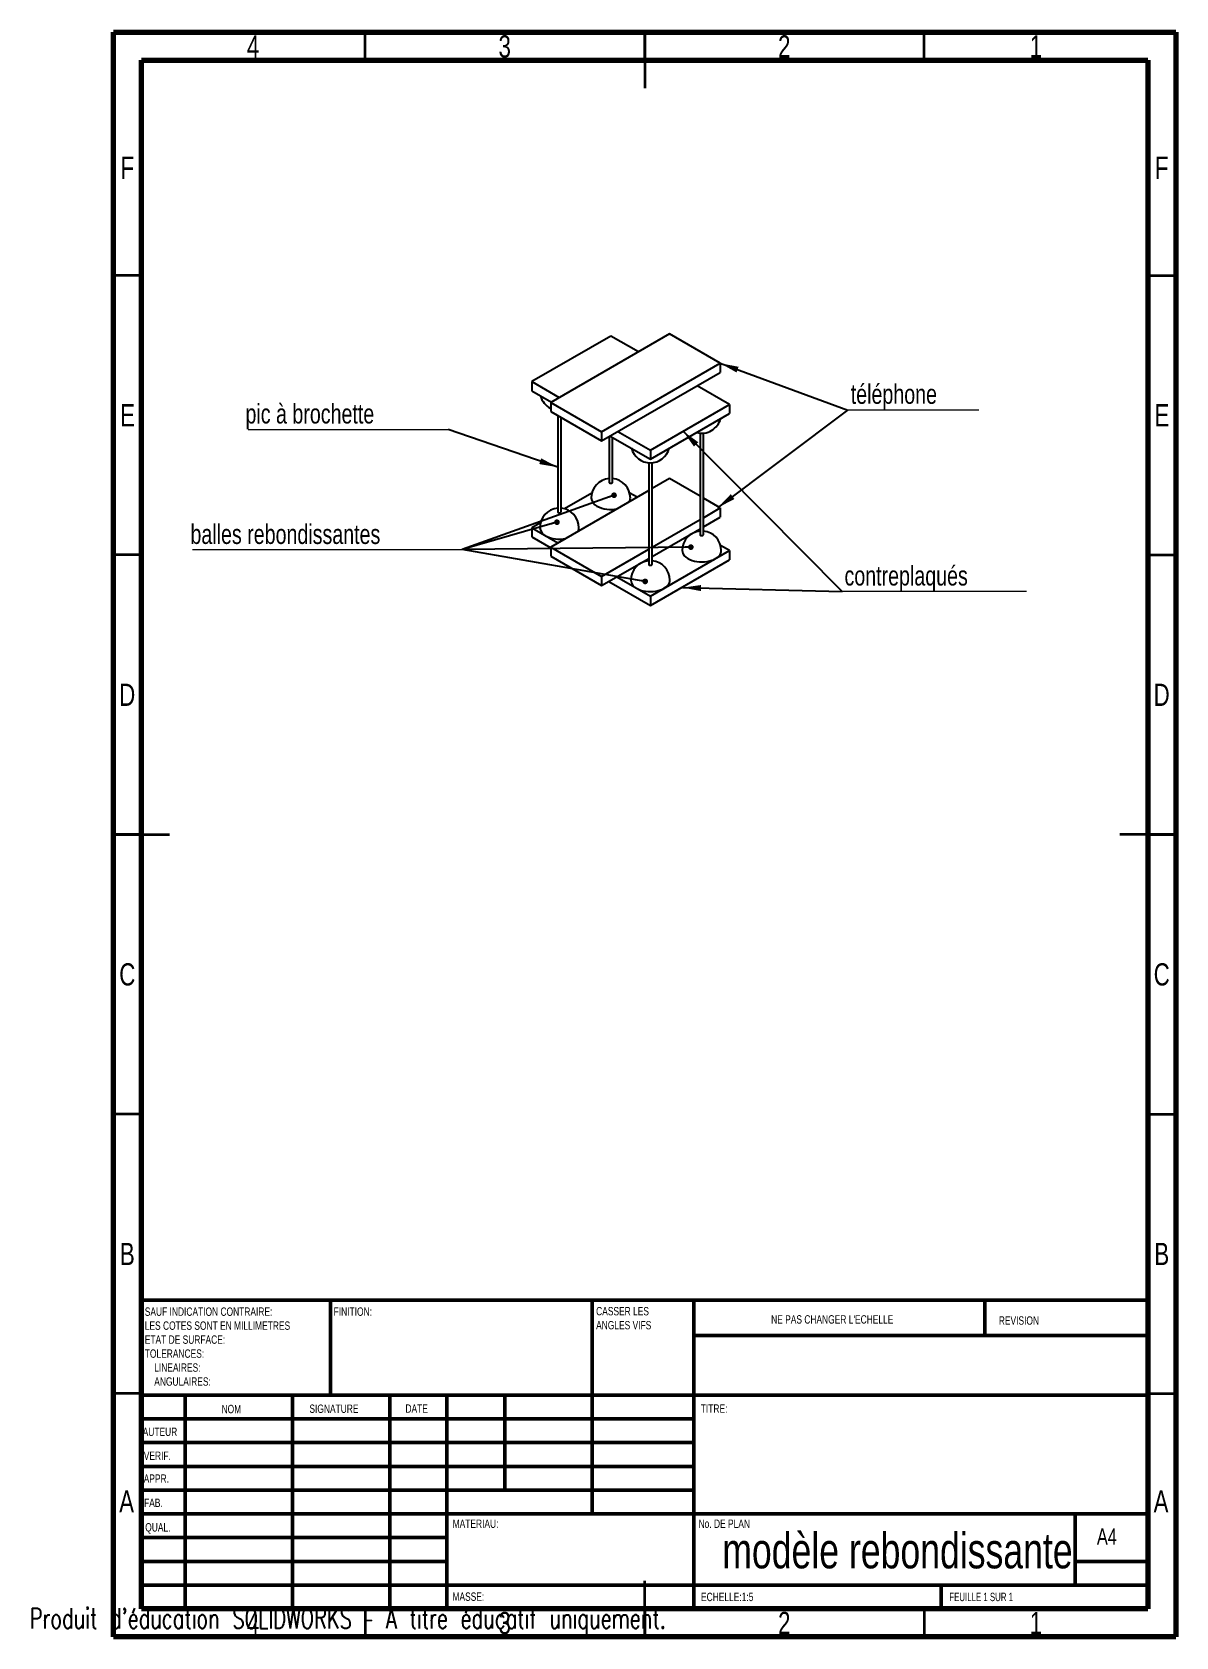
# Model space of a CAD drawing. Header units: millimetres. Extents: x 0 to 205, y 5 to 292.
import ezdxf

# ---------------------------------------------------------------- set-up
doc = ezdxf.new("R2010")
doc.units = ezdxf.units.MM
doc.styles.add('SLDTEXTSTYLE0', font='TXT', dxfattribs={"width": 0.75})
doc.styles.add('SLDTEXTSTYLE1', font='TXT', dxfattribs={"width": 0.7})
doc.styles.add('SLDTEXTSTYLE2', font='TXT', dxfattribs={"width": 0.7, "bigfont": 'bigfont'})
doc.dimstyles.new('SLDDIMSTYLE0', dxfattribs={"dimtxt": 0.18, "dimasz": 3.302, "dimexe": 0, "dimexo": 0.0625, "dimgap": 0, "dimtad": 0, "dimtih": 1, "dimtoh": 1, "dimdec": 0, "dimrnd": 1e-09, "dimzin": 0, "dimdsep": 46, "dimtxsty": 'Standard', "dimsah": 1, "dimcen": 0.09, "dimadec": 0, "dimazin": 0, "dimtfac": 3.302, "dimtdec": 0, "dimtofl": 0, "dimtmove": 0, "dimatfit": 3, "dimfxl": 1, "dimfrac": 2, "dimtolj": 1, "dimtzin": 0, "dimarcsym": 0})
doc.dimstyles.new('SLDDIMSTYLE1', dxfattribs={"dimtxt": 0.18, "dimasz": 1.016, "dimexe": 0, "dimexo": 0.0625, "dimgap": 0, "dimtad": 0, "dimtih": 1, "dimtoh": 1, "dimdec": 0, "dimrnd": 1e-09, "dimzin": 0, "dimdsep": 46, "dimtxsty": 'Standard', "dimblk1": 'DOT', "dimblk2": 'DOT', "dimsah": 1, "dimcen": 0.09, "dimadec": 0, "dimazin": 0, "dimtfac": 1.016, "dimtdec": 0, "dimtofl": 0, "dimtmove": 0, "dimatfit": 3, "dimldrblk": 'DOT', "dimfxl": 1, "dimfrac": 2, "dimtolj": 1, "dimtzin": 0, "dimarcsym": 0})

# ---------------------------------------------------------------- blocks, each defined once
blk = doc.blocks.new('SW_NOTE_0')
at = {"color": 0, "linetype": 'Continuous', "lineweight": 0, "char_height": 1.5, "attachment_point": 1, "style": 'SLDTEXTSTYLE0'}
for s, insert in [('SAUF INDICATION CONTRAIRE:', (0, 1.93)), ('LES COTES SONT EN MILLIMETRES', (0, -0.57)), ('TOLERANCES:', (0, -5.57)), ('ETAT DE SURFACE:', (0, -3.07)), ('LINEAIRES:', (1.69, -8.07)), ('ANGULAIRES:', (1.69, -10.57))]:
    blk.add_mtext(s, dxfattribs=dict(at, insert=insert))
blk = doc.blocks.new('SW_NOTE_0_1')
at = {"color": 0, "linetype": 'Continuous', "lineweight": 0, "char_height": 1.5, "attachment_point": 1, "style": 'SLDTEXTSTYLE0'}
for s, insert in [('CASSER LES', (0, 1.93)), ('ANGLES VIFS', (0, -0.57))]:
    blk.add_mtext(s, dxfattribs=dict(at, insert=insert))
blk = doc.blocks.new('SW_NOTE_0_2')
at = {"color": 0, "linetype": 'Continuous', "lineweight": 0}
blk.add_line((-35.76, 0), (0, 0), dxfattribs=at)
at = {"color": 0, "linetype": 'Continuous', "lineweight": 0, "insert": (-36.23, 4.59), "char_height": 3.5, "attachment_point": 1, "style": 'SLDTEXTSTYLE0'}
blk.add_mtext('pic à brochette', dxfattribs=at)
blk = doc.blocks.new('SW_NOTE_0_3')
at = {"color": 0, "linetype": 'Continuous', "lineweight": 0}
blk.add_line((23.43, 0), (0, 0), dxfattribs=at)
blk.add_line((23.43, 0), (0, 0), dxfattribs=at)
at = {"color": 0, "linetype": 'Continuous', "lineweight": 0, "insert": (0.5, 4.61), "char_height": 3.5, "attachment_point": 1, "style": 'SLDTEXTSTYLE0'}
blk.add_mtext('téléphone', dxfattribs=at)
blk = doc.blocks.new('SW_NOTE_0_4')
at = {"color": 0, "linetype": 'Continuous', "lineweight": 0}
blk.add_line((33, 0), (0, 0), dxfattribs=at)
blk.add_line((33, 0), (0, 0), dxfattribs=at)
at = {"color": 0, "linetype": 'Continuous', "lineweight": 0, "insert": (0.43, 4.56), "char_height": 3.5, "attachment_point": 1, "style": 'SLDTEXTSTYLE0'}
blk.add_mtext('contreplaqués', dxfattribs=at)
blk = doc.blocks.new('SW_NOTE_0_5')
at = {"color": 0, "linetype": 'Continuous', "lineweight": 0}
blk.add_line((-48.24, 0), (0, 0), dxfattribs=at)
blk.add_line((-48.24, 0), (0, 0), dxfattribs=at)
blk.add_line((-48.24, 0), (0, 0), dxfattribs=at)
blk.add_line((-48.24, 0), (0, 0), dxfattribs=at)
at = {"color": 0, "linetype": 'Continuous', "lineweight": 0, "insert": (-48.62, 4.52), "char_height": 3.5, "attachment_point": 1, "style": 'SLDTEXTSTYLE0'}
blk.add_mtext('balles rebondissantes', dxfattribs=at)
blk = doc.blocks.new('_Dot')
at = {"color": 0, "linetype": 'ByBlock', "lineweight": -2}
blk.add_line((-0.5, 0), (-1, 0), dxfattribs=at)
at = {"color": 0, "linetype": 'ByBlock', "const_width": 0.5}
blk.add_lwpolyline([(-0.25, 0, 1), (0.25, 0, 1)], format="xyb", close=True, dxfattribs=at)

msp = doc.modelspace()

# ---------------------------------------------------------------- linework, layer by layer
at = {"color": 7, "linetype": 'Continuous', "lineweight": 70}
for p, q in [((15, 5), (15, 292)), ((15, 292), (205, 292)), ((205, 292), (205, 5)), ((20, 10), (20, 287)), ((20, 287), (200, 287)), ((200, 287), (200, 10)), ((200, 10), (20, 10)), ((205, 5), (15, 5))]:
    msp.add_line(p, q, dxfattribs=at)
at = {"color": 7, "linetype": 'Continuous', "lineweight": 35}
for p, q in [((60, 287), (60, 292)), ((110, 292), (110, 282)), ((110, 287), (110, 292)), ((160, 287), (160, 292)), ((20, 248.5), (15, 248.5)), ((200, 248.5), (205, 248.5)), ((20, 198.5), (15, 198.5)), ((200, 198.5), (205, 198.5)), ((15, 148.5), (25, 148.5)), ((20, 148.5), (15, 148.5)), ((205, 148.5), (195, 148.5)), ((200, 148.5), (205, 148.5)), ((20, 98.5), (15, 98.5)), ((200, 98.5), (205, 98.5)), ((20, 48.5), (15, 48.5)), ((200, 48.5), (205, 48.5)), ((110, 5), (110, 15)), ((60, 10), (60, 5)), ((110, 10), (110, 5)), ((160, 10), (160, 5))]:
    msp.add_line(p, q, dxfattribs=at)
at = {"color": 7, "linetype": 'Continuous', "lineweight": 25}
for p, q in [((103.93, 237.65), (89.79, 229.49)), ((114.41, 238.02), (93.2, 225.77)), ((108.86, 234.81), (103.93, 237.65)), ((123.51, 232.77), (114.41, 238.02)), ((102.29, 220.52), (123.51, 232.77)), ((123.51, 232.77), (123.51, 231.14)), ((102.29, 218.89), (123.51, 231.14)), ((89.79, 229.49), (94.71, 226.65)), ((89.79, 229.49), (89.79, 227.85)), ((89.79, 227.85), (93.3, 225.83)), ((125.15, 225.41), (119.36, 228.75)), ((93.2, 225.77), (102.29, 220.52)), ((93.2, 225.77), (93.2, 224.14)), ((93.2, 224.14), (102.29, 218.89)), ((111.01, 217.24), (125.15, 225.41)), ((125.15, 225.41), (125.15, 223.77)), ((94.44, 223.42), (94.44, 206.21)), ((95.04, 206.21), (95.04, 223.08)), ((111.01, 215.61), (125.15, 223.77)), ((102.29, 220.52), (102.29, 218.89)), ((103.63, 219.67), (103.63, 211.51)), ((103.8, 219.76), (111.01, 215.61)), ((104.23, 211.51), (104.23, 219.52)), ((105.22, 220.58), (111.01, 217.24)), ((119.9, 220.28), (119.9, 202.12)), ((120.5, 202.12), (120.5, 220.28)), ((111.01, 217.24), (111.01, 215.61)), ((110.71, 214.98), (110.71, 196.82)), ((111.31, 196.82), (111.31, 214.98)), ((110.71, 210.01), (93.2, 199.9)), ((100.55, 209.57), (95.65, 206.74)), ((108.63, 208.81), (107.31, 209.57)), ((114.42, 212.15), (111.31, 210.35)), ((119.9, 208.98), (114.42, 212.15)), ((123.51, 206.9), (120.5, 208.64)), ((120.5, 205.16), (123.51, 206.9)), ((123.51, 206.9), (123.51, 205.27)), ((91.36, 204.26), (89.79, 203.36)), ((111.31, 199.86), (119.9, 204.82)), ((120.5, 203.53), (123.51, 205.27)), ((89.79, 203.36), (89.79, 201.72)), ((89.79, 203.36), (94.49, 200.65)), ((89.79, 201.72), (93.2, 199.76)), ((111.31, 198.22), (119.9, 203.18)), ((119.29, 202.66), (119.14, 202.74)), ((93.2, 199.9), (93.2, 198.27)), ((93.2, 199.9), (102.29, 194.65)), ((93.2, 198.27), (102.29, 193.02)), ((102.29, 194.65), (110.71, 199.51)), ((111.01, 191.11), (125.15, 199.28)), ((125.15, 199.28), (123.58, 200.18)), ((125.15, 199.28), (125.15, 197.64)), ((102.29, 193.02), (110.71, 197.88)), ((111.01, 189.48), (125.15, 197.64)), ((102.29, 194.65), (102.29, 193.02)), ((103.58, 193.76), (111.01, 189.48)), ((105, 194.58), (111.01, 191.11)), ((111.01, 191.11), (111.01, 189.48))]:
    msp.add_line(p, q, dxfattribs=at)
at = {"color": 7, "linetype": 'Continuous', "lineweight": 50}
for p, q in [((20, 65.25), (200, 65.25)), ((20, 65.25), (20, 10)), ((53.8, 48.25), (53.8, 65.25)), ((100.6, 65.25), (100.6, 27)), ((118.8, 65.25), (118.8, 10)), ((170.8, 58.88), (170.8, 65.25)), ((200, 58.88), (118.8, 58.88)), ((200, 48.25), (20, 48.25)), ((27.8, 48.25), (27.8, 10)), ((46.99, 48.25), (46.99, 10)), ((64.4, 48.25), (64.4, 10)), ((74.6, 10), (74.6, 48.25)), ((85, 31.25), (85, 48.25)), ((118.8, 44), (20, 44)), ((118.8, 39.75), (20, 39.75)), ((118.8, 35.5), (20, 35.5)), ((118.8, 31.25), (20, 31.25)), ((74.6, 27), (20, 27)), ((74.6, 27), (200, 27)), ((187, 14.25), (187, 27)), ((74.6, 22.75), (20, 22.75)), ((74.6, 18.5), (20, 18.5)), ((200, 18.5), (187, 18.5)), ((20, 14.25), (200, 14.25)), ((163, 10), (163, 14.25))]:
    msp.add_line(p, q, dxfattribs=at)
at = {"color": 7, "linetype": 'Continuous', "lineweight": 25, "flags": 128}
for points in [[(103.63, 211.51), (103.66, 211.45), (103.72, 211.39)], [(103.72, 211.39), (103.82, 211.35), (103.93, 211.34), (104.05, 211.35), (104.15, 211.39), (104.21, 211.45), (104.23, 211.51)], [(94.44, 206.21), (94.46, 206.14), (94.53, 206.08)], [(94.53, 206.08), (94.63, 206.05), (94.74, 206.03), (94.86, 206.05), (94.95, 206.08), (95.02, 206.14), (95.04, 206.21)], [(119.9, 202.12), (119.92, 202.06), (119.99, 202)], [(119.99, 202), (120.08, 201.96), (120.2, 201.95), (120.31, 201.96), (120.41, 202), (120.47, 202.06), (120.5, 202.12)], [(117.72, 197.85), (118.07, 197.67), (118.46, 197.52), (118.89, 197.4), (119.33, 197.32), (119.79, 197.27), (120.26, 197.26), (120.72, 197.28), (121.18, 197.34), (121.62, 197.43), (122.03, 197.55), (122.41, 197.71), (122.75, 197.9), (123.05, 198.1), (123.29, 198.33), (123.48, 198.58), (123.62, 198.84), (123.69, 199.11), (123.7, 199.28)], [(110.71, 196.82), (110.73, 196.75), (110.79, 196.69)], [(110.79, 196.69), (110.89, 196.66), (111.01, 196.64), (111.12, 196.66), (111.22, 196.69), (111.28, 196.75), (111.31, 196.82)], [(108.53, 192.54), (108.88, 192.36), (109.27, 192.21), (109.69, 192.1), (110.14, 192.01), (110.6, 191.96), (111.06, 191.95), (111.53, 191.97), (111.99, 192.03), (112.43, 192.12), (112.84, 192.25), (113.22, 192.4), (113.56, 192.59), (113.86, 192.8), (114.1, 193.03), (114.29, 193.27), (114.42, 193.53), (114.49, 193.8), (114.51, 193.97)]]:
    msp.add_lwpolyline(points, dxfattribs=at)
at = {"color": 7, "linetype": 'Continuous', "lineweight": 25}
for centre, radius, start, end in [((94.74, 227.85), 3.5, 194.998, 243.8792), ((120.2, 223.77), 3.5, 254.9927, 345.002), ((111.01, 218.47), 3.5, 194.998, 345.002), ((103.93, 208.66), 3.5, 94.9171, 180), ((103.93, 208.66), 3.5, 0, 85.0829), ((94.74, 203.36), 3.5, 94.9171, 180), ((94.74, 203.36), 3.5, 0, 85.0829), ((102.19, 208.84), 1.76, 185.7368, 245.5834), ((103.95, 212.09), 5.45, 242.8783, 281.9167), ((106.16, 208.68), 1.27, 328.2975, 359.4317), ((93, 203.53), 1.76, 185.7368, 245.5834), ((94.75, 206.78), 5.45, 242.8783, 281.9167), ((96.97, 203.37), 1.27, 328.2975, 359.4317), ((120.2, 199.28), 3.5, 94.9171, 180), ((120.2, 199.28), 3.5, 0, 85.0829), ((118.45, 199.45), 1.76, 185.7368, 245.5834), ((111.01, 193.97), 3.5, 94.9171, 180), ((111.01, 193.97), 3.5, 0, 85.0829), ((109.26, 194.15), 1.76, 185.7368, 245.5834)]:
    msp.add_arc(centre, radius, start, end, dxfattribs=at)

# ---------------------------------------------------------------- block references
at = {"color": 7, "linetype": 'Continuous', "lineweight": 0}
for name, p in [('SW_NOTE_0_3', (146.35, 224.41)), ('SW_NOTE_0_2', (74.83, 220.91)), ('SW_NOTE_0_5', (77.38, 199.44)), ('SW_NOTE_0_4', (145.3, 191.97)), ('SW_NOTE_0', (20.59, 61.99)), ('SW_NOTE_0_1', (101.31, 62.07))]:
    msp.add_blockref(name, p, dxfattribs=at)

# ---------------------------------------------------------------- texts
for s, insert, char_height, attachment_point, style in [('4', (39.96, 291.42), 3.97, 2, 'SLDTEXTSTYLE0'), ('3', (84.96, 291.42), 3.97, 2, 'SLDTEXTSTYLE0'), ('2', (134.96, 291.42), 3.97, 2, 'SLDTEXTSTYLE0'), ('1', (179.96, 291.42), 3.97, 2, 'SLDTEXTSTYLE0'), ('F', (17.46, 269.72), 3.97, 2, 'SLDTEXTSTYLE0'), ('F', (202.46, 269.72), 3.97, 2, 'SLDTEXTSTYLE0'), ('E', (17.51, 225.47), 3.97, 2, 'SLDTEXTSTYLE0'), ('E', (202.51, 225.47), 3.97, 2, 'SLDTEXTSTYLE0'), ('D', (17.45, 175.47), 3.97, 2, 'SLDTEXTSTYLE0'), ('D', (202.45, 175.47), 3.97, 2, 'SLDTEXTSTYLE0'), ('C', (17.46, 125.47), 3.97, 2, 'SLDTEXTSTYLE0'), ('C', (202.46, 125.47), 3.97, 2, 'SLDTEXTSTYLE0'), ('B', (17.47, 75.47), 3.97, 2, 'SLDTEXTSTYLE0'), ('B', (202.47, 75.47), 3.97, 2, 'SLDTEXTSTYLE0'), ('FINITION:', (54.37, 63.92), 1.5, 1, 'SLDTEXTSTYLE0'), ("NE PAS CHANGER L'ECHELLE", (132.61, 62.53), 1.5, 1, 'SLDTEXTSTYLE0'), ('REVISION', (173.33, 62.33), 1.5, 1, 'SLDTEXTSTYLE0'), ('NOM', (34.32, 46.5), 1.5, 1, 'SLDTEXTSTYLE0'), ('SIGNATURE', (50.03, 46.56), 1.5, 1, 'SLDTEXTSTYLE0'), ('DATE', (67.21, 46.58), 1.5, 1, 'SLDTEXTSTYLE0'), ('TITRE:', (120.03, 46.58), 1.5, 1, 'SLDTEXTSTYLE0'), ('AUTEUR', (20.21, 42.43), 1.5, 1, 'SLDTEXTSTYLE0'), ('VERIF.', (20.41, 38.15), 1.5, 1, 'SLDTEXTSTYLE0'), ('APPR.', (20.4, 34.06), 1.5, 1, 'SLDTEXTSTYLE0'), ('A', (17.34, 31.22), 3.97, 2, 'SLDTEXTSTYLE0'), ('FAB.', (20.46, 29.73), 1.5, 1, 'SLDTEXTSTYLE0'), ('A', (202.34, 31.22), 3.97, 2, 'SLDTEXTSTYLE0'), ('MATERIAU:', (75.65, 25.99), 1.5, 1, 'SLDTEXTSTYLE0'), ('No. DE PLAN', (119.63, 25.99), 1.5, 1, 'SLDTEXTSTYLE0'), ('QUAL.', (20.67, 25.35), 1.5, 1, 'SLDTEXTSTYLE0'), ('modèle rebondissante', (155.2, 23.61), 6.35, 2, 'SLDTEXTSTYLE0'), ('A4', (190.87, 24.41), 2.91, 1, 'SLDTEXTSTYLE0'), ('MASSE:', (75.62, 12.95), 1.499, 1, 'SLDTEXTSTYLE0'), ('ECHELLE:1:5', (120.07, 12.9), 1.5, 1, 'SLDTEXTSTYLE0'), ('FEUILLE 1 SUR 1', (164.48, 12.9), 1.5, 1, 'SLDTEXTSTYLE1'), ('4', (39.96, 9.47), 3.97, 2, 'SLDTEXTSTYLE0'), ('3', (84.96, 9.47), 3.97, 2, 'SLDTEXTSTYLE0'), ('2', (134.96, 9.47), 3.97, 2, 'SLDTEXTSTYLE0'), ('1', (179.96, 9.47), 3.97, 2, 'SLDTEXTSTYLE0')]:
    msp.add_mtext(s, dxfattribs=dict(at, insert=insert, char_height=char_height, attachment_point=attachment_point, style=style))
at = {"color": 7, "linetype": 'Continuous', "insert": (0, 10.13), "char_height": 3.633, "attachment_point": 1, "style": 'SLDTEXTSTYLE2'}
msp.add_mtext("Produit d'éducation SOLIDWORKS – A titre éducatif uniquement.", dxfattribs=at)

# ---------------------------------------------------------------- leaders
at = {"color": 7, "linetype": 'Continuous', "lineweight": 0}
for points, dimstyle in [([(123.51, 232.77), (146.35, 224.41)], 'SLDDIMSTYLE0'), ([(123.08, 206.95), (146.35, 224.41)], 'SLDDIMSTYLE0'), ([(94.44, 214.19), (74.83, 220.91)], 'SLDDIMSTYLE0'), ([(116.86, 220.62), (145.3, 191.97)], 'SLDDIMSTYLE0'), ([(104.51, 209.17), (77.38, 199.44)], 'SLDDIMSTYLE1'), ([(94.3, 204.35), (77.38, 199.44)], 'SLDDIMSTYLE1'), ([(118.25, 199.89), (77.38, 199.44)], 'SLDDIMSTYLE1'), ([(110.08, 193.76), (77.38, 199.44)], 'SLDDIMSTYLE1'), ([(116.77, 192.65), (145.3, 191.97)], 'SLDDIMSTYLE0')]:
    msp.add_leader(points, dimstyle=dimstyle, dxfattribs=at)

doc.saveas('drawing.dxf')
